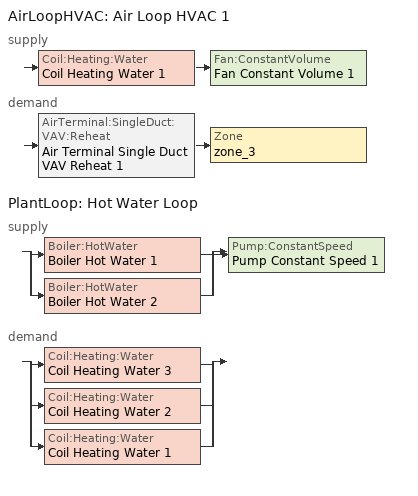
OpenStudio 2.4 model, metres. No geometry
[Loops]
AirLoopHVAC 'Air Loop HVAC 1'
 supply: Coil:Heating:Water 'Coil Heating Water 1' > Fan:ConstantVolume 'Fan Constant Volume 1'
 demand: AirTerminal:SingleDuct:VAV:Reheat 'Air Terminal Single Duct VAV Reheat 1' > Zone 'zone_3'
PlantLoop 'Hot Water Loop'
 supply: split
  | Boiler:HotWater 'Boiler Hot Water 1'
  | Boiler:HotWater 'Boiler Hot Water 2'
  join > Pump:ConstantSpeed 'Pump Constant Speed 1'
 demand: split
  | Coil:Heating:Water 'Coil Heating Water 3'
  | Coil:Heating:Water 'Coil Heating Water 2'
  | Coil:Heating:Water 'Coil Heating Water 1'
[AirLoopHVAC]
Air Loop HVAC 1: Availability Schedule=Always On Discrete; Design Supply Air Flow Rate {m3/s}=AutoSize
[Sizing:System]
Air Loop HVAC 1: Type of Load to Size On=Sensible; Design Outdoor Air Flow Rate {m3/s}=Autosize; Minimum System Air Flow Ratio=0.3; Preheat Design Temperature {C}=7; Preheat Design Humidity Ratio {kg-H2O/kg-Air}=0.008; Precool Design Temperature {C}=12.8; Precool Design Humidity Ratio {kg-H2O/kg-Air}=0.008; Central Cooling Design Supply Air Temperature {C}=12.8; Central Heating Design Supply Air Temperature {C}=16.7; Sizing Option=NonCoincident; 100% Outdoor Air in Cooling=Yes; 100% Outdoor Air in Heating=Yes; Central Cooling Design Supply Air Humidity Ratio {kg-H2O/kg-Air}=0.0085; Central Heating Design Supply Air Humidity Ratio {kg-H2O/kg-Air}=0.008; Cooling Design Air Flow Method=DesignDay; Cooling Design Air Flow Rate {m3/s}=0; Heating Design Air Flow Method=DesignDay; Heating Design Air Flow Rate {m3/s}=0; System Outdoor Air Method=ZoneSum; Zone Maximum Outdoor Air Fraction=1; Cooling Supply Air Flow Rate Per Floor Area {m3/s-m2}=0.00996765; Cooling Fraction of Autosized Cooling Supply Air Flow Rate=1; Cooling Supply Air Flow Rate Per Unit Cooling Capacity {m3/s-W}=3.94755e-05; Heating Supply Air Flow Rate Per Floor Area {m3/s-m2}=0.00996765; Heating Fraction of Autosized Heating Supply Air Flow Rate=1; Heating Fraction of Autosized Cooling Supply Air Flow Rate=1; Heating Supply Air Flow Rate Per Unit Heating Capacity {m3/s-W}=3.15882e-05; Cooling Design Capacity Method=CoolingDesignCapacity; Cooling Design Capacity {W}=autosize; Cooling Design Capacity Per Floor Area {W/m2}=234.7; Fraction of Autosized Cooling Design Capacity=1; Heating Design Capacity Method=HeatingDesignCapacity; Heating Design Capacity {W}=autosize; Heating Design Capacity Per Floor Area {W/m2}=157; Fraction of Autosized Heating Design Capacity=1; Central Cooling Capacity Control Method=OnOff
[Coil:Heating:Water] Availability Schedule=Always On Discrete
Coil Heating Water 1; Coil Heating Water 2; Coil Heating Water 3
[Fan:ConstantVolume]
Fan Constant Volume 1: Availability Schedule=Always On Discrete; Maximum Flow Rate {m3/s}=AutoSize
[ThermalZone]
zone_3: Use Ideal Air Loads=No
[Sizing:Zone] Zone Cooling Design Supply Air Temperature Input Method=SupplyAirTemperature; Zone Cooling Design Supply Air Temperature {C}=14; Zone Cooling Design Supply Air Temperature Difference {deltaC}=11.11; Zone Heating Design Supply Air Temperature Input Method=SupplyAirTemperature; Zone Heating Design Supply Air Temperature {C}=40; Zone Heating Design Supply Air Temperature Difference {deltaC}=11.11; Zone Cooling Design Supply Air Humidity Ratio {kg-H2O/kg-air}=0.0085; Zone Heating Design Supply Air Humidity Ratio {kg-H2O/kg-air}=0.008; Cooling Design Air Flow Method=DesignDay; Heating Design Air Flow Method=DesignDay; Account for Dedicated Outdoor Air System=No; Dedicated Outdoor Air System Control Strategy=NeutralSupplyAir; Dedicated Outdoor Air Low Setpoint Temperature for Design {C}=autosize; Dedicated Outdoor Air High Setpoint Temperature for Design {C}=autosize
zone_3; zone_3
[Zone equipment]
zone_3: Zone HVAC Unit Heater 1, Air Terminal Single Duct VAV Reheat 1
[Fan:VariableVolume]
Fan Variable Volume 1: Availability Schedule=Always On Discrete; Fan Efficiency=0.6045; Pressure Rise {Pa}=1017.592; Maximum Flow Rate {m3/s}=Autosize; Fan Power Minimum Flow Rate Input Method=FixedFlowRate; Fan Power Minimum Flow Fraction=0; Fan Power Minimum Air Flow Rate {m3/s}=0; Motor Efficiency=0.93; Motor In Airstream Fraction=1; Fan Power Coefficient 1=0.0407599; Fan Power Coefficient 2=0.088045; Fan Power Coefficient 3=-0.0729261; Fan Power Coefficient 4=0.94374; Fan Power Coefficient 5=0
[ZoneHVAC:UnitHeater]
Zone HVAC Unit Heater 1: Availability Schedule=Always On Discrete; Supply Air Fan=Fan Variable Volume 1; Maximum Supply Air Flow Rate {m3/s}=autosize; Fan Control Type=OnOff; Heating Coil=Coil Heating Water 2; Minimum Hot Water Flow Rate {m3/s}=0; Heating Convergence Tolerance=0.001
[AirTerminal:SingleDuct:VAV:Reheat]
Air Terminal Single Duct VAV Reheat 1: Availability Schedule=Always On Discrete; Maximum Air Flow Rate {m3/s}=AutoSize; Zone Minimum Air Flow Input Method=Constant; Constant Minimum Air Flow Fraction=0.3; Fixed Minimum Air Flow Rate {m3/s}=0; Reheat Coil=Coil Heating Water 3; Maximum Hot Water or Steam Flow Rate {m3/s}=AutoSize; Minimum Hot Water or Steam Flow Rate {m3/s}=0; Convergence Tolerance=0.001; Damper Heating Action=Normal; Maximum Flow per Zone Floor Area During Reheat {m3/s-m2}=AutoSize; Maximum Flow Fraction During Reheat=AutoSize; Maximum Reheat Air Temperature {C}=35; Control For Outdoor Air=No
[PlantLoop]
Hot Water Loop: Fluid Type=Water; Glycol Concentration=0; Plant Loop Volume {m3}=Autocalculate; Load Distribution Scheme=Optimal
[Sizing:Plant] Loop Type=Heating; Design Loop Exit Temperature {C}=82; Loop Design Temperature Difference {deltaC}=11; Sizing Option=NonCoincident; Zone Timesteps in Averaging Window=1; Coincident Sizing Factor Mode=None
Hot Water Loop; Hot Water Loop
[Boiler:HotWater] Water Outlet Upper Temperature Limit {C}=99; Boiler Flow Mode=ConstantFlow; Parasitic Electric Load {W}=0; Sizing Factor=1
Boiler Hot Water 1; Boiler Hot Water 2
[Pump:ConstantSpeed]
Pump Constant Speed 1: Rated Flow Rate {m3/s}=autosize; Rated Pump Head {Pa}=179352; Rated Power Consumption {W}=autosize; Motor Efficiency=0.9; Fraction of Motor Inefficiencies to Fluid Stream=0; Pump Control Type=Intermittent; Design Power Sizing Method=PowerPerFlowPerPressure; Design Electric Power per Unit Flow Rate {W/(m3/s)}=348701.1; Design Shaft Power per Unit Flow Rate per Unit Head {W-s/m3-Pa}=1.28205
[Controller:WaterCoil]
Controller Water Coil 1: Water Coil=Coil Heating Water 1; Action=Normal; Minimum Actuated Flow {m3/s}=0
[Schedule:Constant]
Always On Discrete: Value=1
